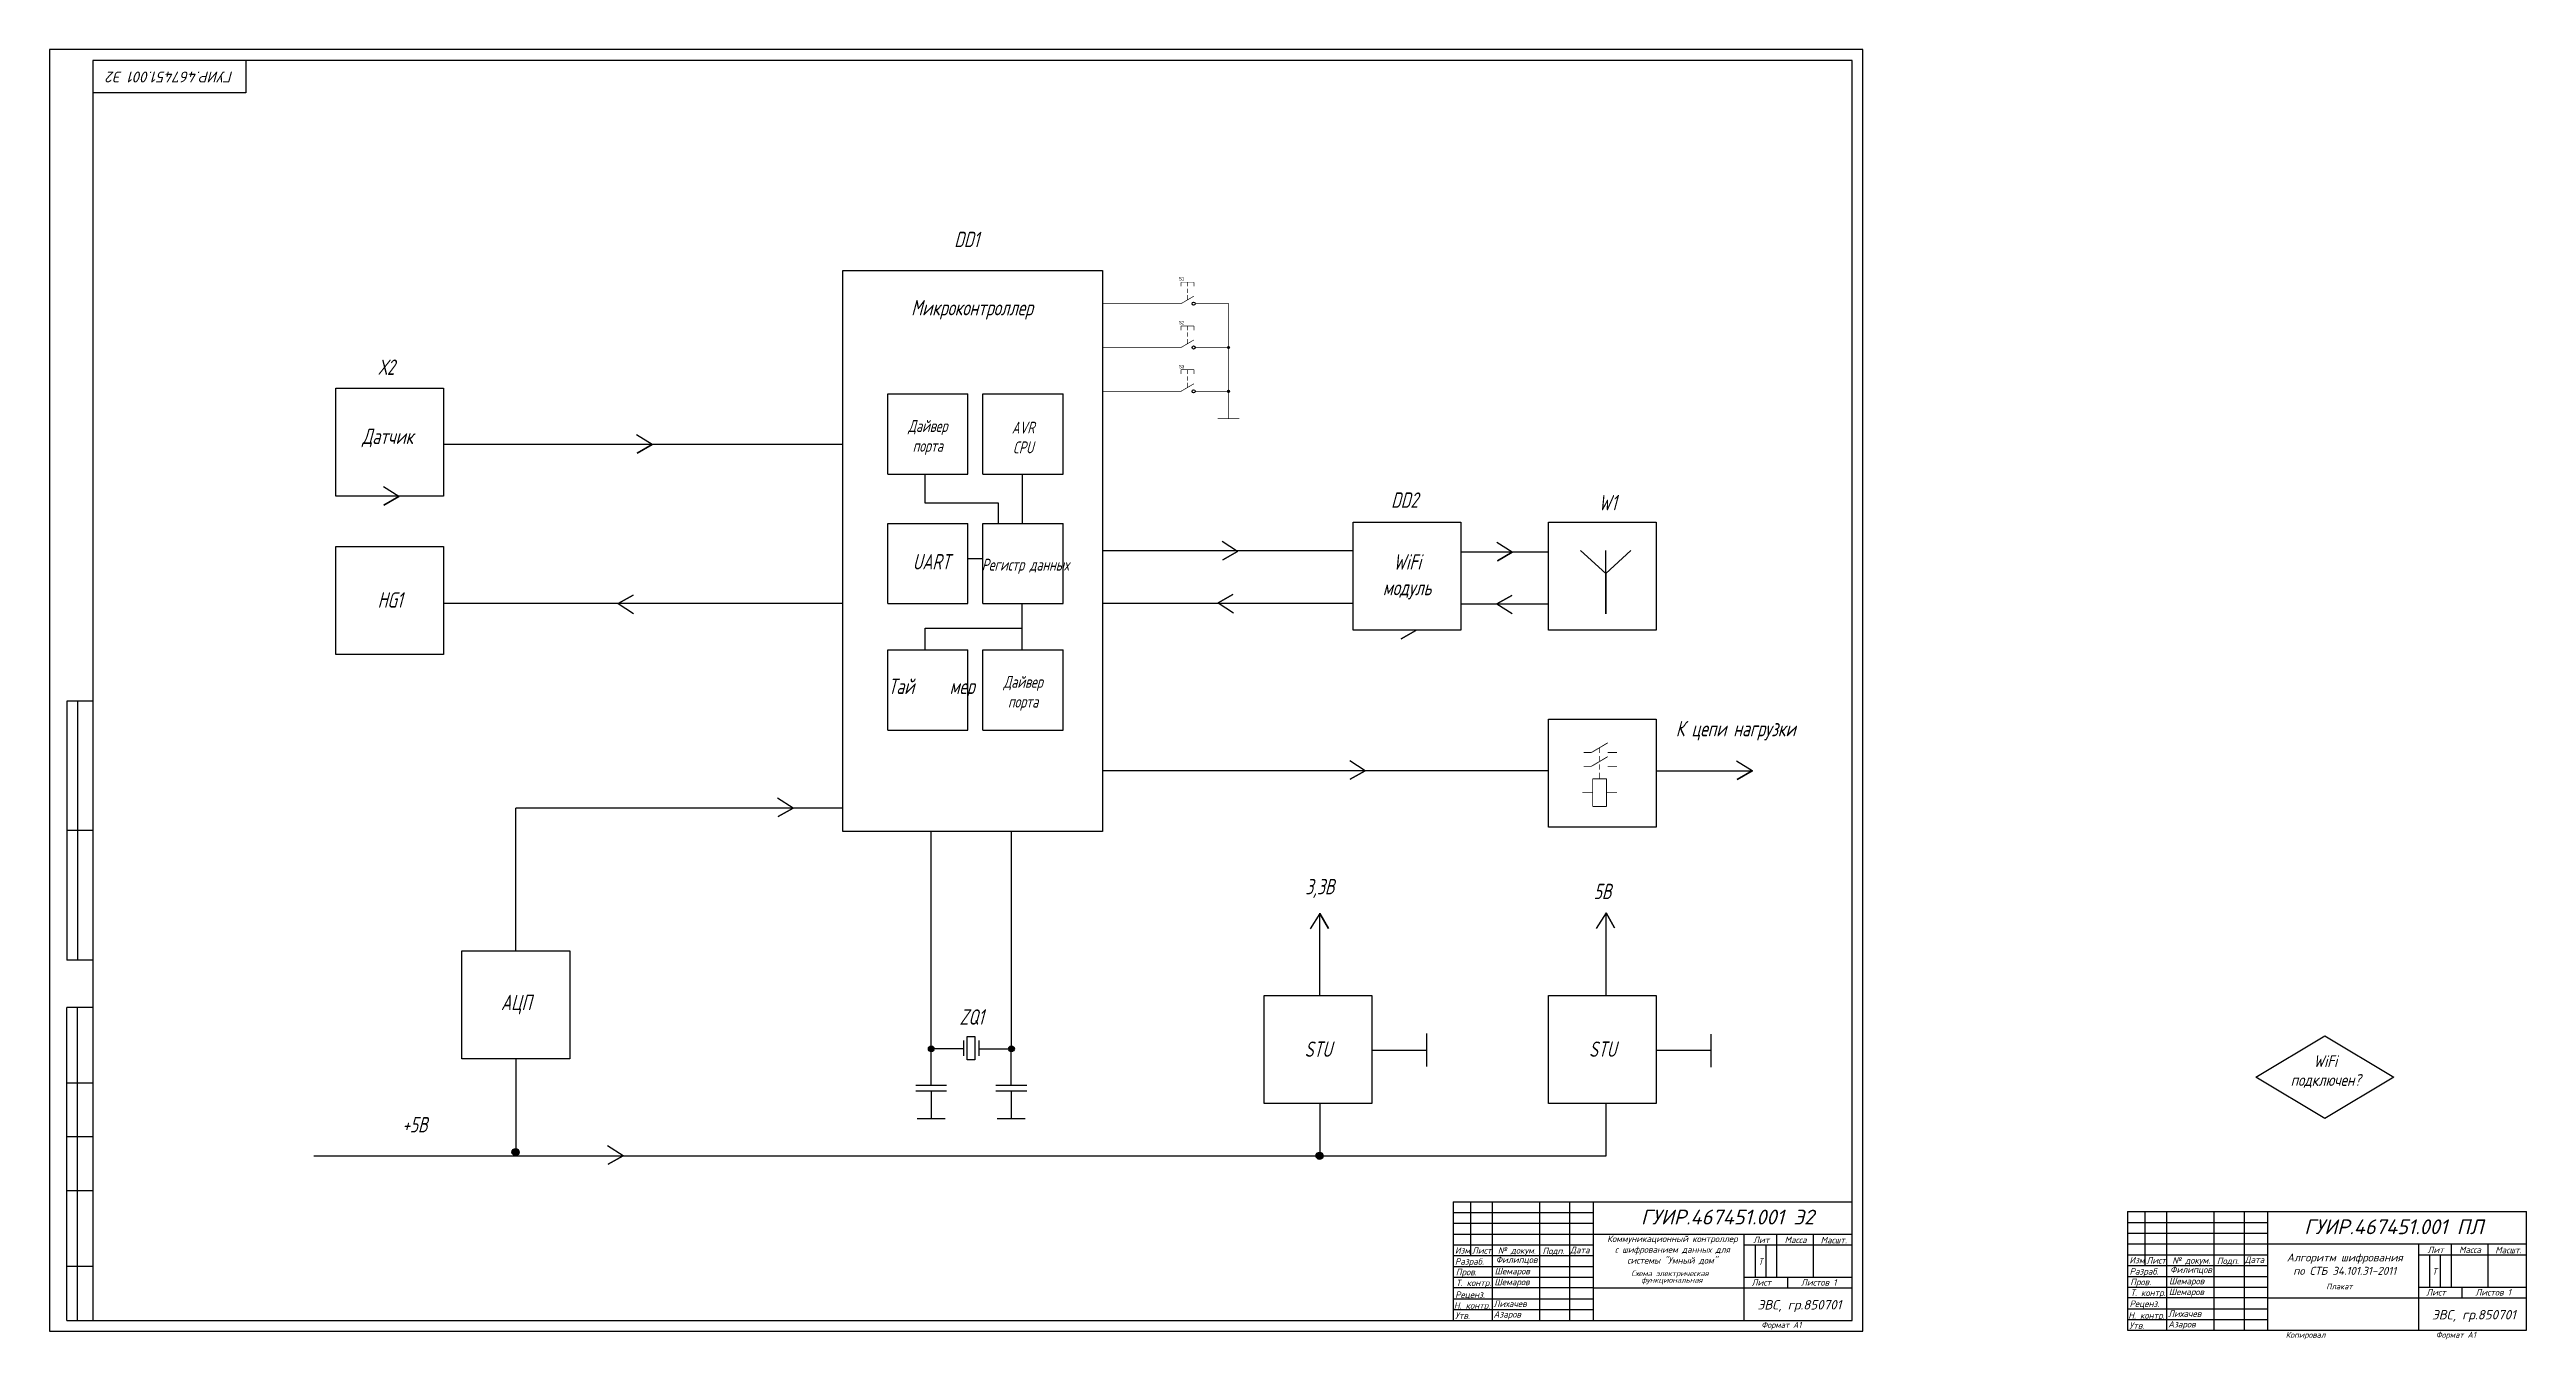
# Model space of a CAD drawing. Header units: inches. Extents: x -1760 to 1149, y 359 to 957.
# Drawn here: x 1 to 1149, y 359 to 957 of the extents above; entities that cross this region are included whole.
import ezdxf

# ---------------------------------------------------------------- set-up
doc = ezdxf.new("R2010")
doc.units = ezdxf.units.IN
doc.header["$MEASUREMENT"] = 0
for name, color, linetype in [('FORMAT', 7, 'Continuous'), ('FORMAT_', 7, 'Continuous'), ('Sheet', 255, 'Continuous'), ('TEXT', 7, 'Continuous')]:
    doc.layers.add(name, color=color, linetype=linetype)
doc.styles.add('GOST', font='GOST.SHX')
doc.styles.add('PDF GOST type A Italic', font='')
doc.styles.add('RUS', font='isocpeui.ttf', dxfattribs={"height": 3})
doc.styles.add('RUSSIAN_2_8', font='simplex.shx', dxfattribs={"width": 0.75, "oblique": 15, "height": 2.8})
doc.styles.get('PDF GOST type A Italic').set_extended_font_data('GOST type A', italic=True)

msp = doc.modelspace()

# ---------------------------------------------------------------- hatches: boundary and pattern name
for points in [[(408.3, 493.7, 1), (411, 493.7, 1)], [(445.5, 493.7, 1), (448.1, 493.7, 1)]]:
    msp.add_hatch(color=256).paths.add_polyline_path(points)
h = msp.add_hatch(color=256)
h.dxf.hatch_style = 1
h.paths.add_polyline_path([(218.5, 445.8, 1), (215.1, 445.8, 1)])
h = msp.add_hatch(color=256)
h.dxf.hatch_style = 1
h.paths.add_polyline_path([(591.4, 444.1, 1), (588.1, 444.1, 1)])

# ---------------------------------------------------------------- linework, layer by layer
for p, q in [((133.4, 799.8), (183.4, 799.8)), ((133.4, 749.8), (133.4, 799.8)), ((183.4, 799.8), (183.4, 749.8)), ((389.4, 760), (389.4, 797.2)), ((389.4, 797.2), (426.6, 797.2)), ((426.6, 760), (426.6, 797.2)), ((433.6, 760), (433.6, 797.2)), ((433.6, 797.2), (470.8, 797.2)), ((470.8, 760), (470.8, 797.2)), ((368.6, 773.7), (183.4, 773.7)), ((280.1, 773.7), (272.9, 778.2)), ((280.1, 773.7), (273.2, 769.7)), ((273.2, 769.7), (280.1, 773.7)), ((389.4, 760), (426.6, 760)), ((406.8, 746.6), (406.8, 760)), ((433.6, 760), (470.8, 760)), ((451.7, 760), (451.7, 737.2)), ((183.4, 749.8), (133.4, 749.8)), ((162.6, 749.6), (155.5, 754.2)), ((162.6, 749.6), (155.7, 745.7)), ((155.7, 745.7), (162.6, 749.6)), ((389.4, 700), (389.4, 737.2)), ((389.4, 737.2), (426.6, 737.2)), ((440.8, 746.6), (406.8, 746.6)), ((426.6, 700), (426.6, 737.2)), ((433.6, 700), (433.6, 737.2)), ((433.6, 737.2), (470.8, 737.2)), ((440.8, 737.2), (440.8, 746.6)), ((470.8, 700), (470.8, 737.2)), ((605.3, 737.7), (655.3, 737.7)), ((605.3, 687.7), (605.3, 737.7)), ((655.3, 737.7), (655.3, 687.7)), ((695.9, 737.7), (745.9, 737.7)), ((695.9, 687.7), (695.9, 737.7)), ((745.9, 737.7), (745.9, 687.7)), ((133.4, 726.5), (183.4, 726.5)), ((133.4, 676.5), (133.4, 726.5)), ((183.4, 726.5), (183.4, 676.5)), ((605.3, 724.4), (489.1, 724.4)), ((551.7, 724.2), (544.6, 728.8)), ((551.7, 724.2), (544.8, 720.3)), ((544.8, 720.3), (551.7, 724.2)), ((695.9, 723.9), (655.3, 723.9)), ((679.1, 723.8), (671.9, 728.4)), ((679.1, 723.8), (672.2, 719.9)), ((672.2, 719.9), (679.1, 723.8)), ((722.5, 713.9), (710.8, 724.7)), ((710.8, 724.7), (722.5, 713.9)), ((722.5, 713.9), (722.5, 724.7)), ((734.1, 724.7), (722.5, 713.9)), ((433.6, 720.7), (426.6, 720.7)), ((722.5, 713.9), (722.5, 695.2)), ((722.5, 695.2), (722.5, 713.9)), ((264.4, 700), (271.3, 704)), ((271.3, 704), (264.4, 700)), ((542.6, 700.3), (549.5, 704.3)), ((549.5, 704.3), (542.6, 700.3)), ((672, 699.9), (678.9, 703.8)), ((678.9, 703.8), (672, 699.9)), ((368.6, 700), (183.4, 700)), ((264.4, 700), (271.5, 695.5)), ((389.4, 700), (426.6, 700)), ((433.6, 700), (470.8, 700)), ((451.7, 678.6), (451.7, 700)), ((489, 700.2), (605.2, 700.2)), ((542.6, 700.3), (549.8, 695.8)), ((655.2, 699.9), (695.8, 699.9)), ((672, 699.9), (679.1, 695.4)), ((389.4, 641.4), (389.4, 678.6)), ((389.4, 678.6), (426.6, 678.6)), ((406.8, 678.6), (406.8, 688.7)), ((406.8, 688.7), (451.7, 688.7)), ((426.6, 641.4), (426.6, 678.6)), ((433.6, 641.4), (433.6, 678.6)), ((433.6, 678.6), (470.8, 678.6)), ((470.8, 641.4), (470.8, 678.6)), ((655.3, 687.7), (605.3, 687.7)), ((634.4, 687.6), (627.5, 683.7)), ((627.5, 683.7), (634.4, 687.6)), ((745.9, 687.7), (695.9, 687.7)), ((183.4, 676.5), (133.4, 676.5)), ((695.9, 646.4), (745.9, 646.4)), ((695.9, 596.4), (695.9, 646.4)), ((745.9, 646.4), (745.9, 596.4)), ((389.4, 641.4), (426.6, 641.4)), ((433.6, 641.4), (470.8, 641.4)), ((695.9, 622.5), (489.1, 622.5)), ((610.8, 622.5), (603.7, 627.1)), ((610.8, 622.5), (603.9, 618.6)), ((603.9, 618.6), (610.8, 622.5)), ((745.9, 622.5), (790.7, 622.5)), ((790.3, 622.5), (783.1, 627)), ((790.3, 622.5), (783.4, 618.5)), ((783.4, 618.5), (790.3, 622.5)), ((345.5, 605.2), (338.3, 609.8)), ((216.9, 539), (216.9, 605.2)), ((368.6, 605.2), (216.9, 605.2)), ((345.5, 605.2), (338.6, 601.3)), ((338.6, 601.3), (345.5, 605.2)), ((409.5, 590), (409.5, 594.4)), ((409.5, 493.6), (409.5, 590)), ((446.9, 493.7), (446.9, 594.4)), ((745.9, 596.4), (695.9, 596.4)), ((589.9, 556.4), (585.3, 549.2)), ((589.8, 518.3), (589.8, 556.5)), ((589.9, 556.4), (593.8, 549.5)), ((593.8, 549.5), (589.9, 556.4)), ((722.6, 556.7), (718, 549.5)), ((722.6, 556.7), (726.5, 549.8)), ((726.5, 549.8), (722.6, 556.7)), ((722.7, 518.3), (722.7, 556.5)), ((191.9, 539), (241.9, 539)), ((191.9, 489), (191.9, 539)), ((241.9, 539), (241.9, 489)), ((564, 518.3), (614, 518.3)), ((564, 468.3), (564, 518.3)), ((614, 518.3), (614, 468.3)), ((695.9, 518.3), (745.9, 518.3)), ((695.9, 468.3), (695.9, 518.3)), ((745.9, 518.3), (745.9, 468.3)), ((424.5, 497.5), (424.5, 490.4)), ((426.2, 499.3), (429.8, 499.3)), ((426.2, 488.6), (426.2, 499.3)), ((429.8, 499.3), (429.8, 488.6)), ((431.6, 497.5), (431.6, 490.4)), ((639.3, 500.7), (639.3, 485.4)), ((771.4, 485.1), (771.4, 500.4)), ((241.9, 489), (191.9, 489)), ((216.9, 489), (216.9, 445.8)), ((424.5, 493.7), (409.5, 493.7)), ((409.5, 476.8), (409.5, 493.6)), ((429.8, 488.6), (426.2, 488.6)), ((431.6, 493.7), (446.9, 493.7)), ((446.7, 476.8), (446.7, 493.6)), ((446.9, 493.7), (446.9, 493.7)), ((614, 493), (639.1, 493)), ((745.9, 493), (771.4, 493)), ((402.5, 476.8), (416.7, 476.8)), ((416.7, 474.1), (402.5, 474.1)), ((409.5, 474.1), (409.5, 461.5)), ((439.6, 476.8), (453.9, 476.8)), ((453.9, 474.1), (439.6, 474.1)), ((446.7, 474.1), (446.7, 461.5)), ((403.1, 461.4), (416, 461.4)), ((440.2, 461.4), (453.1, 461.4)), ((614, 468.3), (564, 468.3)), ((589.8, 468.3), (589.8, 444.1)), ((745.9, 468.3), (695.9, 468.3)), ((722.7, 444.1), (722.7, 468.3)), ((266.7, 444.1), (259.5, 448.7)), ((123.3, 444.1), (657.4, 444.1)), ((266.7, 444.1), (259.8, 440.2)), ((259.8, 440.2), (266.7, 444.1)), ((657.4, 444.1), (722.7, 444.1))]:
    msp.add_line(p, q)
for points in [[(0.7, 362.8), (841.7, 362.8), (841.7, 956.8), (0.7, 956.8)], [(368.6, 854.4), (489.1, 854.4), (489.1, 594.4), (368.6, 594.4)]]:
    msp.add_lwpolyline(points, close=True)
for centre, radius in [((409.6, 493.7), 1.34), ((446.8, 493.7), 1.34), ((216.8, 445.8), 1.67), ((589.7, 444.1), 1.67)]:
    msp.add_circle(centre, radius)
at = {"layer": 'FORMAT', "linetype": 'Continuous'}
for points in [[(836.7, 951.8), (20.7, 951.8)], [(20.7, 951.8), (20.7, 367.8)], [(91.7, 951.8), (91.7, 950.8), (91.7, 936.8)], [(836.7, 367.8), (836.7, 951.8)], [(91.7, 936.8), (21.7, 936.8), (20.7, 936.8)], [(20.7, 654.8), (8.7, 654.8)], [(8.7, 654.8), (8.7, 534.8)], [(13.7, 654.8), (13.7, 534.8)], [(20.7, 594.8), (8.7, 594.8)], [(20.7, 534.8), (8.7, 534.8)], [(20.7, 512.8), (8.7, 512.8)], [(8.7, 367.8), (8.7, 507.8), (8.7, 512.8)], [(13.7, 367.8), (13.7, 507.8), (13.7, 512.8)], [(20.7, 477.8), (8.7, 477.8)], [(20.7, 452.8), (8.7, 452.8)], [(20.7, 427.8), (8.7, 427.8)], [(659.7, 422.8), (659.7, 397.8)], [(669.7, 422.8), (669.7, 367.8)], [(705.7, 422.8), (705.7, 367.8)], [(972.5, 418.2), (972.5, 393.2)], [(982.5, 418.2), (982.5, 363.2)], [(1018.5, 418.2), (1018.5, 363.2)], [(716.7, 407.8), (836.7, 407.8)], [(1029.5, 403.2), (1149.5, 403.2)], [(20.7, 392.8), (8.7, 392.8)], [(716.7, 382.8), (836.7, 382.8)], [(8.7, 367.8), (20.7, 367.8), (836.7, 367.8)], [(1029.5, 378.2), (1149.5, 378.2)]]:
    msp.add_lwpolyline(points, dxfattribs=at)
at = {"layer": 'FORMAT'}
for points in [[(651.7, 422.8), (836.7, 422.8)], [(651.7, 422.8), (651.7, 367.8)], [(691.7, 422.8), (691.7, 367.8)], [(716.7, 367.8), (716.7, 422.8)], [(964.5, 418.2), (1149.5, 418.2)], [(964.5, 418.2), (964.5, 363.2)], [(1004.5, 418.2), (1004.5, 363.2)], [(1029.5, 363.2), (1029.5, 418.2)], [(1149.5, 363.2), (1149.5, 418.2)], [(651.7, 402.8), (716.7, 402.8)], [(786.7, 367.8), (786.7, 407.8)], [(786.7, 402.8), (836.7, 402.8)], [(801.7, 407.8), (801.7, 388.8), (801.7, 387.8)], [(818.7, 407.8), (818.7, 387.8)], [(1099.5, 363.2), (1099.5, 403.2)], [(1114.5, 403.2), (1114.5, 384.2), (1114.5, 383.2)], [(1131.5, 403.2), (1131.5, 383.2)], [(651.7, 397.8), (716.7, 397.8)], [(964.5, 398.2), (1029.5, 398.2)], [(964.5, 393.2), (1029.5, 393.2)], [(1099.5, 398.2), (1149.5, 398.2)], [(786.7, 387.8), (836.7, 387.8)], [(806.7, 387.8), (806.7, 382.8)], [(1099.5, 383.2), (1149.5, 383.2)], [(1119.5, 383.2), (1119.5, 378.2)], [(964.5, 363.2), (1149.5, 363.2)]]:
    msp.add_lwpolyline(points, dxfattribs=at)
at = {"layer": 'FORMAT_'}
for p, q in [((651.7, 417.8), (716.7, 417.8)), ((651.7, 412.8), (716.7, 412.8)), ((791.7, 402.8), (791.7, 387.8)), ((796.7, 402.8), (796.7, 387.8)), ((964.5, 413.2), (1029.5, 413.2)), ((964.5, 408.2), (1029.5, 408.2)), ((651.7, 392.8), (716.7, 392.8)), ((1104.5, 398.2), (1104.5, 383.2)), ((1109.5, 398.2), (1109.5, 383.2)), ((651.7, 387.8), (716.7, 387.8)), ((964.5, 388.2), (1029.5, 388.2)), ((964.5, 383.2), (1029.5, 383.2)), ((651.7, 377.8), (716.7, 377.8)), ((651.7, 372.8), (716.7, 372.8)), ((964.5, 373.2), (1029.5, 373.2)), ((964.5, 368.2), (1029.5, 368.2))]:
    msp.add_line(p, q, dxfattribs=at)
at = {"layer": 'FORMAT_', "linetype": 'Continuous'}
for p, q in [((651.7, 407.8), (716.7, 407.8)), ((964.5, 403.2), (1029.5, 403.2)), ((716.7, 382.8), (651.7, 382.8)), ((1029.5, 378.2), (964.5, 378.2))]:
    msp.add_line(p, q, dxfattribs=at)
at = {"layer": 'Sheet'}
for points, const_width in [([(522.1, 839), (489.1, 839)], 0.3), ([(524.6, 839), (522.1, 839)], 0.3), ([(525.4, 839), (524.6, 839)], 0.3), ([(525.4, 849), (525.4, 849), (531.4, 849)], 0.3), ([(525.4, 847), (525.4, 849)], 0.3), ([(525.4, 839), (531.4, 842.5)], 0.3), ([(528.4, 847), (528.4, 849)], 0.3), ([(528.4, 844), (528.4, 846)], 0.3), ([(528.4, 840.8), (528.4, 843)], 0.3), ([(531.4, 847), (531.4, 849)], 0.3), ([(532.1, 839), (534.6, 839)], 0.3), ([(534.6, 839), (547.5, 839), (547.5, 818.7), (547.5, 798.4), (534.6, 798.4)], 0.3), ([(525.4, 828.7), (525.4, 828.7), (531.4, 828.7)], 0.3), ([(525.4, 826.7), (525.4, 828.7)], 0.3), ([(528.4, 826.7), (528.4, 828.7)], 0.3), ([(531.4, 826.7), (531.4, 828.7)], 0.3), ([(522.1, 818.7), (489.1, 818.7)], 0.3), ([(524.6, 818.7), (522.1, 818.7)], 0.3), ([(525.4, 818.7), (524.6, 818.7)], 0.3), ([(525.4, 818.7), (531.4, 822.2)], 0.3), ([(528.4, 823.7), (528.4, 825.7)], 0.3), ([(528.4, 820.4), (528.4, 822.7)], 0.3), ([(532.1, 818.7), (534.6, 818.7)], 0.3), ([(534.6, 818.7), (547.5, 818.7)], 0.3), ([(525.4, 808.4), (525.4, 808.4), (531.4, 808.4)], 0.3), ([(525.4, 806.4), (525.4, 808.4)], 0.3), ([(528.4, 806.4), (528.4, 808.4)], 0.3), ([(528.4, 803.4), (528.4, 805.4)], 0.3), ([(531.4, 806.4), (531.4, 808.4)], 0.3), ([(522.1, 798.4), (489.1, 798.4)], 0.3), ([(524.6, 798.4), (522.1, 798.4)], 0.3), ([(525.4, 798.4), (524.6, 798.4)], 0.3), ([(525.4, 798.4), (531.4, 801.9)], 0.3), ([(528.4, 800.1), (528.4, 802.4)], 0.3), ([(532.1, 798.4), (534.6, 798.4)], 0.3), ([(547.5, 798.4), (547.5, 788.2)], 0.3), ([(542.5, 785.7), (552.5, 785.7)], 0.3), ([(547.5, 785.7), (547.5, 788.2)], 0.3), ([(715.8, 631), (723.4, 635.5)], 0.384), ([(719.6, 630.7), (719.6, 633.2)], 0.384), ([(715.4, 631), (712.2, 631)], 0.384), ([(715.4, 624.6), (712.2, 624.6)], 0.384), ([(715.8, 631), (714.8, 631)], 0.384), ([(715.8, 624.6), (714.8, 624.6)], 0.384), ([(715.8, 624.6), (723.4, 629.1)], 0.384), ([(719.6, 626.8), (719.6, 629.4)], 0.384), ([(719.6, 623), (719.6, 625.5)], 0.384), ([(719.6, 619.1), (719.6, 621.7)], 0.384), ([(724.4, 631), (723.4, 631)], 0.384), ([(724.4, 624.6), (723.4, 624.6)], 0.384), ([(724.4, 631), (727.6, 631)], 0.384), ([(724.4, 624.6), (727.6, 624.6)], 0.384), ([(714.8, 612.4), (711.6, 612.4)], 0.384), ([(716.4, 612.4), (714.8, 612.4)], 0.384), ([(716.4, 618.8), (722.8, 618.8)], 0.384), ([(716.4, 618.8), (716.4, 606)], 0.384), ([(722.8, 606), (722.8, 618.8)], 0.384), ([(722.8, 612.4), (724.4, 612.4)], 0.384), ([(724.4, 612.4), (727.6, 612.4)], 0.384), ([(716.4, 606), (722.8, 606)], 0.384)]:
    msp.add_lwpolyline(points, dxfattribs=dict(at, const_width=const_width))
at = {"layer": 'Sheet', "const_width": 0.508}
for points in [[(547.3, 818.7, 1), (547.8, 818.7, 1)], [(547.3, 798.4, 1), (547.8, 798.4, 1)]]:
    msp.add_lwpolyline(points, format="xyb", close=True, dxfattribs=at)
at = {"layer": 'Sheet'}
for centre, major_axis, ratio in [((531.3, 839), (0.729, 0), 0.999986), ((531.3, 818.7), (0.729, 0), 0.999986), ((547.5, 818.7), (0.487, 0), 0.99999), ((547.5, 818.7), (0.487, 0), 0.99999), ((547.5, 818.7), (0.487, 0), 0.99999), ((547.5, 818.7), (0.487, 0), 0.99999), ((531.3, 798.4), (0.729, 0), 0.99999), ((547.5, 798.4), (0.487, 0), 0.99999), ((547.5, 798.4), (0.487, 0), 0.99999), ((547.5, 798.4), (0.487, 0), 0.99999), ((547.5, 798.4), (0.487, 0), 0.99999)]:
    msp.add_ellipse(centre, major_axis=major_axis, ratio=ratio, dxfattribs=at)
at = {"layer": 'TEXT', "lineweight": 25}
msp.add_lwpolyline([(1055.9, 499.7), (1087.9, 480.5), (1055.9, 461.4), (1024, 480.5)], close=True, dxfattribs=at)

# ---------------------------------------------------------------- texts
at = {"linetype": 'ByBlock', "ltscale": 0.05, "attachment_point": 5, "style": 'GOST'}
for s, insert, char_height, width in [('{\\Q15;\\W0.9;DD1}', (426, 868.8), 7.128, 56.541), ('{\\Q15;\\W0.9;Микроконтроллер}', (428.5, 836.2), 7.128, 56.541), ('{\\Q15;\\W0.9;Х2}', (156.9, 809.6), 7.128, 56.541), ('{\\Q15;\\W0.9;Дайвер\\Pпорта}', (408, 777), 5.5, 56.541), ('{\\Q15;\\W0.9;AVR \\PCPU}', (452.2, 777), 5.5, 56.541), ('{\\Q15;\\W0.9;Датчик}', (157.5, 776.8), 7.128, 56.541), ('{\\Q15;\\W0.9;DD2}', (629.1, 748), 7.128, 56.541), ('{\\Q15;\\W0.9;W1}', (723.3, 746.8), 7.128, 56.541), ('{\\Q15;\\W0.9;UART}', (409.7, 719.4), 7.128, 56.541), ('{\\Q15;\\W0.9;Регистр данных}', (453.2, 717.3), 5.5, 56.541), ('{\\Q15;\\W0.9;WiFi \\Pмодуль}', (630.3, 712.4), 7.128, 56.541), ('{\\Q15;\\W0.9;HG1}', (158.6, 701.7), 7.128, 56.541), ('{\\Q15;\\W0.9;Дайвер\\Pпорта}', (452.2, 658.4), 5.5, 56.541), ('{\\Q15;\\W0.9;Тай     мер}', (409.7, 660.7), 7.128, 56.541), ('{\\Q15;\\W0.9;К цепи нагрузки}', (782.7, 641.1), 7.128, 77.903), ('{\\Q15;\\W0.9;3,3В}', (589.8, 568), 7.128, 56.541), ('{\\Q15;\\W0.9;5В}', (720.9, 566.6), 7.128, 56.541), ('{\\Q15;\\W0.9;АЦП}', (217.1, 514.2), 7.128, 56.541), ('{\\Q15;\\W0.9;ZQ1}', (428.3, 508.4), 7.128, 56.541), ('{\\Q15;\\W0.9;STU}', (589.1, 493.5), 7.128, 56.541), ('{\\Q15;\\W0.9;STU}', (721, 493.5), 7.128, 56.541), ('{\\Q15;\\W0.9;+5B}', (170.1, 458.5), 7.128, 101.406)]:
    msp.add_mtext(s, dxfattribs=dict(at, insert=insert, char_height=char_height, width=width))
at = {"layer": 'Sheet'}
for s, p in [('S1', (524.4, 849.8)), ('S2', (524.4, 829.5)), ('S3', (524.4, 809.1))]:
    msp.add_text(s, height=1.52, dxfattribs=at).set_placement(p)
at = {"layer": 'TEXT', "insert": (107.8, 941.6), "char_height": 5.003, "width": 102.369, "attachment_point": 1, "rotation": 180, "style": 'RUS'}
msp.add_mtext('\\pxqc,t4;ГУИР.467451.001 Э2', dxfattribs=at)
at = {"layer": 'TEXT', "char_height": 5.49, "attachment_point": 7, "style": 'PDF GOST type A Italic'}
for s, insert in [('WiFi', (1050.7, 485.2)), ('подключен?', (1040.1, 475.6))]:
    msp.add_mtext(s, dxfattribs=dict(at, insert=insert))
at = {"layer": 'TEXT', "attachment_point": 1}
for s, insert, char_height, width, style in [('\\pxqc,t4;ГУИР.467451.001 Э2', (708.7, 419.1), 6.863, 140.439, 'RUS'), ('\\pxt4;ГУИР.467451.001 ПЛ', (1046.4, 414.6), 6.863, 140.439, 'RUS'), ('\\pxqc,t4;Коммуникационный контроллер с шифрованием данных для системы "Умный дом"', (721.5, 407.1), 3, 63.646, 'RUS'), ('{\\fISOCPEUR|b0|i1|c204|p34;Лит}', (790.8, 406.6), 3, 17.455, 'RUS'), ('{\\fISOCPEUR|b0|i1|c204|p34;Масса}', (805.4, 406.6), 3, 17.455, 'RUS'), ('{\\fISOCPEUR|b0|i1|c204|p34;Масшт.}', (822.1, 406.5), 3, 17.455, 'RUS'), ('{\\fISOCPEUR|b0|i1|c204|p34;Изм}', (652.5, 401.7), 3, 7, 'RUS'), ('{\\fISOCPEUR|b0|i1|c204|p34;Разраб.}', (652.5, 396.6), 3, 16.455, 'RUS'), ('{\\fISOCPEUR|b0|i1|c204|p34;Пров.}', (652.9, 391.7), 3, 16.455, 'RUS'), ('{\\fISOCPEUR|b0|i1|c204|p34;Лист}', (660.4, 401.7), 3, 12, 'RUS'), ('Шемаров', (670.9, 392.1), 3, 16.455, 'RUS'), ('Филипцов', (671.4, 397.4), 3, 16.455, 'RUS'), ('{\\fISOCPEUR|b0|i1|c204|p34;№ докум.}', (672.4, 401.7), 3, 17.455, 'RUS'), ('{\\fISOCPEUR|b0|i1|c204|p34;Подп.}', (693.1, 401.5), 3, 12, 'RUS'), ('{\\fISOCPEUR|b0|i1|c204|p34;Дата}', (705.9, 401.9), 3, 12, 'RUS'), ('Схема электрическая', (734.3, 390.9), 2.583, 39.034, 'RUS'), ('{\\C0;T}', (793.2, 396.5), 3, 5.939, 'RUSSIAN_2_8'), ('{\\fISOCPEUR|b0|i1|c204|p34;Изм}', (965.3, 397.2), 3, 7, 'RUS'), ('{\\fISOCPEUR|b0|i1|c204|p34;Разраб.}', (965.4, 392), 3, 16.455, 'RUS'), ('{\\fISOCPEUR|b0|i1|c204|p34;Лист}', (973.2, 397.1), 3, 12, 'RUS'), ('Филипцов', (984.2, 392.8), 3, 16.455, 'RUS'), ('{\\fISOCPEUR|b0|i1|c204|p34;№ докум.}', (985.2, 397.1), 3, 17.455, 'RUS'), ('{\\fISOCPEUR|b0|i1|c204|p34;Подп.}', (1005.9, 396.9), 3, 12, 'RUS'), ('{\\fISOCPEUR|b0|i1|c204|p34;Дата}', (1018.8, 397.4), 3, 12, 'RUS'), ('\\pxqc,t4;Алгоритм шифрования\\Pпо СТБ 34.101.31-2011', (1022.7, 398.8), 3.714, 84.976, 'RUS'), ('{\\fISOCPEUR|b0|i1|c204|p34;Лит}', (1103.6, 402), 3, 17.455, 'RUS'), ('Т', (1105.8, 392), 3, 17.455, 'RUS'), ('{\\fISOCPEUR|b0|i1|c204|p34;Масса}', (1118.2, 402), 3, 17.455, 'RUS'), ('{\\fISOCPEUR|b0|i1|c204|p34;Масшт.}', (1135, 401.9), 3, 17.455, 'RUS'), ('Реценз.', (652.6, 381.2), 3, 18.455, 'RUS'), ('{\\fISOCPEUR|b0|i1|c204|p34;Т. контр.}', (653, 386.7), 3, 17.455, 'RUS'), ('Шемаров', (670.8, 387.1), 3, 16.455, 'RUS'), ('функциональная', (738.9, 387.8), 2.583, 19.742, 'RUS'), ('{\\fISOCPEUR|b0|i1|c204|p34;Лист }', (790.1, 386.9), 3, 17.455, 'RUS'), ('{\\fISOCPEUR|b0|i1|c204|p34;Листов 1}', (813, 386.9), 3, 17.455, 'RUS'), ('{\\fISOCPEUR|b0|i1|c204|p34;Пров.}', (965.7, 387.1), 3, 16.455, 'RUS'), ('{\\fISOCPEUR|b0|i1|c204|p34;Т. контр.}', (965.8, 382.1), 3, 17.455, 'RUS'), ('Шемаров', (983.7, 387.5), 3, 16.455, 'RUS'), ('Шемаров', (983.6, 382.5), 3, 16.455, 'RUS'), ('Плакат', (1056.6, 384.8), 2.58, 39.034, 'RUS'), ('{\\fISOCPEUR|b0|i1|c204|p34;Лист }', (1103, 382.3), 3, 17.455, 'RUS'), ('{\\fISOCPEUR|b0|i1|c204|p34;Листов 1}', (1125.8, 382.3), 3, 17.455, 'RUS'), ('Н. контр.', (652, 376.2), 3, 20.749, 'RUS'), ('{\\fISOCPEUR|b0|i1|c204|p34;Утв.}', (652.5, 371.5), 3, 17.455, 'RUS'), ('Лихачев', (670.4, 377), 3, 16.455, 'RUS'), ('Азаров', (670.4, 372.1), 3, 16.455, 'RUS'), ('\\pxqc,t4;ЭВС, гр.850701', (767.6, 377.2), 4.367, 89.368, 'RUS'), ('Н. контр.', (964.8, 371.6), 3, 20.749, 'RUS'), ('Реценз.', (965.4, 377), 3, 18.455, 'RUS'), ('Лихачев', (983.3, 372.4), 3, 16.455, 'RUS'), ('\\pxqc,t4;ЭВС, гр.850701', (1080.4, 372.6), 4.367, 89.368, 'RUS'), ('Формат А1', (794.6, 367.1), 2.8, 66.265, 'RUS'), ('{\\fISOCPEUR|b0|i1|c204|p34;Утв.}', (965.3, 366.9), 3, 17.455, 'RUS'), ('Азаров', (983.3, 367.5), 3, 16.455, 'RUS'), ('Копировал', (1037.8, 362.5), 2.8, 66.265, 'RUS'), ('Формат А1', (1107.4, 362.5), 2.8, 66.265, 'RUS')]:
    msp.add_mtext(s, dxfattribs=dict(at, insert=insert, char_height=char_height, width=width, style=style))

doc.saveas('drawing.dxf')
